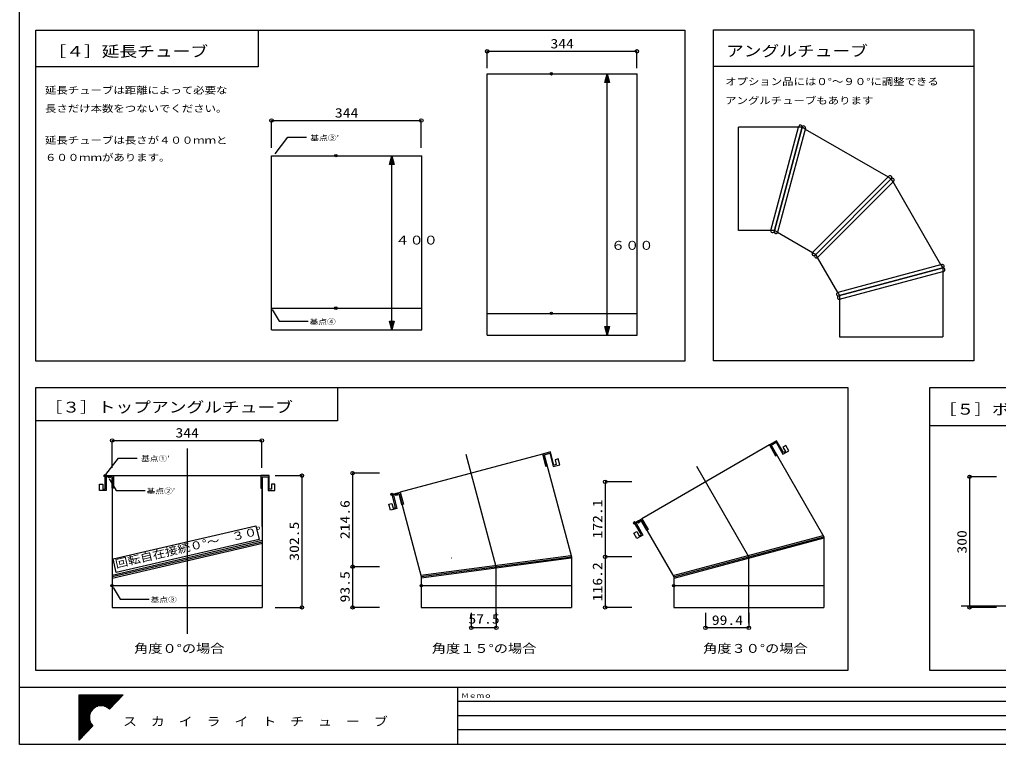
# Model space of a CAD drawing. Units: millimetres at full size. Extents: x -2254 to 2256, y -1415 to 1415.
# Drawn here: x -2254 to -5, y -1415 to 249 of the extents above; entities that cross this region are included whole.
import ezdxf
from ezdxf.enums import TextEntityAlignment as Align

# ---------------------------------------------------------------- set-up
doc = ezdxf.new("R2010")
doc.units = ezdxf.units.MM
doc.header["$LTSCALE"] = 11
doc.header["$PDMODE"] = 32
doc.header["$PDSIZE"] = 5.5
for name, color, linetype in [('0-3___', 6, 'Continuous'), ('2-E__0-2_用紙フォ__マット_1_1_', 134, 'Continuous'), ('F-F', 6, 'Continuous')]:
    doc.layers.add(name, color=color, linetype=linetype)
doc.styles.add('ＭＳ ゴシック', font='')
doc.styles.get('ＭＳ ゴシック').set_extended_font_data('MS Gothic')

msp = doc.modelspace()

# ---------------------------------------------------------------- linework, layer by layer
at = {"layer": '0-3___'}
for p, q in [((-1179.8, 137.55), (-1179.8, 176.29)), ((-1179.8, 176.11), (-835.8, 176.11)), ((-835.8, 137.55), (-835.8, 176.29)), ((-1179.8, -475.53), (-1179.8, 124.47)), ((-1179.8, 124.47), (-834.97, 124.47)), ((-903.8, -475.53), (-903.8, 124.47)), ((-834.97, -475.53), (-834.97, 124.47)), ((-1674.97, -45.49), (-1674.97, 17.4)), ((-1674.97, 17.22), (-1330.97, 17.22)), ((-1330.97, -45.49), (-1330.97, 17.4)), ((-1674.97, -463.53), (-1674.97, -63.53)), ((-1674.97, -63.53), (-1330.14, -63.53)), ((-1398.97, -463.53), (-1398.97, -63.53)), ((-1330.14, -463.53), (-1330.14, -63.53)), ((-1674.97, -413.53), (-1330.14, -413.53)), ((-1179.8, -425.53), (-834.97, -425.53)), ((-1674.97, -463.53), (-1330.14, -463.53)), ((-1179.8, -475.53), (-834.97, -475.53)), ((-2041.17, -779.95), (-2041.17, -717.06)), ((-2041.17, -717.24), (-1697.17, -717.24)), ((-1697.17, -779.95), (-1697.17, -717.06)), ((-1868.75, -735.53), (-1868.75, -1161.53)), ((-531.61, -727.65), (-824.61, -896.82)), ((-1052.87, -748.6), (-1379.67, -836.16)), ((-578.75, -984.33), (-698.46, -776.98)), ((-2037.92, -797.99), (-1699.59, -797.99)), ((-1666.75, -797.99), (-1605.07, -797.99)), ((-1605.25, -797.99), (-1605.25, -1100.53)), ((-1427.22, -792.43), (-1488.9, -792.43)), ((-1488.72, -792.43), (-1488.72, -1007.03)), ((-10.19, -800.53), (-71.87, -800.53)), ((-71.69, -800.53), (-71.69, -1100.53)), ((-847.22, -812.23), (-908.9, -812.23)), ((-908.72, -812.23), (-908.72, -984.33)), ((-847.28, -984.33), (-908.97, -984.33)), ((-847.28, -984.33), (-908.9, -984.33)), ((-908.79, -984.33), (-908.79, -1100.53)), ((-578.75, -1136.53), (-578.75, -984.33)), ((-1427.28, -1007.03), (-1488.97, -1007.03)), ((-1427.22, -1007.03), (-1488.9, -1007.03)), ((-1488.79, -1007.03), (-1488.79, -1100.53)), ((-1666.75, -1100.53), (-1605.07, -1100.53)), ((-1427.28, -1100.53), (-1488.97, -1100.53)), ((-847.28, -1100.53), (-908.97, -1100.53)), ((-10.19, -1100.53), (-71.87, -1100.53)), ((-1216.25, -1112.96), (-1216.25, -1147.45)), ((-1158.75, -1112.96), (-1158.75, -1147.45)), ((-678.15, -1112.96), (-678.15, -1147.45)), ((-578.75, -1112.96), (-578.75, -1147.45)), ((-1158.75, -1147.27), (-1216.25, -1147.27)), ((-578.75, -1147.27), (-678.15, -1147.27)), ((-1247.56, -1315.86), (161.3, -1315.86)), ((-1246.31, -1348.26), (161.3, -1348.26)), ((-1247.56, -1380.67), (161.3, -1380.67))]:
    msp.add_line(p, q, dxfattribs=at)
at = {"layer": '0-3___', "color": 3}
for p, q in [((20.15, -1097.74), (-91.34, -1097.74)), ((-2183.7, -1283.45), (1821.3, -1283.45)), ((-1247.7, -1283.45), (-1247.7, -1413.07))]:
    msp.add_line(p, q, dxfattribs=at)
msp.add_lwpolyline([(-2253.7, 1415), (1821.3, 1415), (1821.3, -1415), (-2253.7, -1415)], close=True, dxfattribs=at)
at = {"layer": '0-3___'}
for points in [[(-660.13, 225.41), (-61.54, 225.41), (-61.54, -534.59), (-660.13, -534.59)], [(-660.13, 225.41), (-61.54, 225.41), (-61.54, 141.41), (-660.13, 141.41)], [(-2216.34, 224.47), (-725.94, 224.47), (-725.94, -535.53), (-2216.34, -535.53)], [(-2216.34, 224.47), (-1705.34, 224.47), (-1705.34, 140.47), (-2216.34, 140.47)], [(-903.8, 124.47), (-898.44, 104.47), (-909.16, 104.47)], [(-1398.97, -63.53), (-1393.61, -83.53), (-1404.33, -83.53)], [(-1398.97, -463.53), (-1404.33, -443.53), (-1393.61, -443.53)], [(-903.8, -475.53), (-909.16, -455.53), (-898.44, -455.53)], [(-2216.34, -595.53), (-351.34, -595.53), (-351.34, -1245.53), (-2216.34, -1245.53)], [(-2216.34, -595.53), (-1523.34, -595.53), (-1523.34, -672.53), (-2216.34, -672.53)], [(-163.34, -595.53), (1788.66, -595.53), (1788.66, -1245.53), (-163.34, -1245.53)], [(-163.34, -595.53), (538.66, -595.53), (538.66, -683.53), (-163.34, -683.53)], [(-2038.88, -989.15), (-1710.96, -913.06), (-1703.73, -944.23), (-2031.65, -1020.32)]]:
    msp.add_lwpolyline(points, close=True, dxfattribs=at)
for points in [[(-1666.6, -59.34), (-1637.84, -21.34), (-1594.85, -21.34)], [(-1673.29, -416.51), (-1657.71, -443.51), (-1590.72, -443.51)], [(-2055.37, -795.68), (-2026.61, -757.68), (-1983.63, -757.68)], [(-1158.75, -1137.53), (-1158.75, -1007.03), (-1227.74, -749.57)], [(-2047.69, -805.24), (-2032.1, -832.24), (-1965.12, -832.24)], [(-2038.44, -1054.53), (-2022.85, -1081.53), (-1955.87, -1081.53)]]:
    msp.add_lwpolyline(points, dxfattribs=at)
at = {"layer": '0-3___', "color": 134}
for points in [[(-515.91, -721.52), (-500.26, -748.63), (-486.79, -740.85), (-493.79, -728.72), (-500.3, -732.48), (-494.57, -742.41), (-499.36, -745.18), (-515.01, -718.07), (-531.61, -727.65), (-517.3, -752.44), (-514.48, -750.82), (-527.52, -728.23)], [(-1036.11, -746.74), (-1028.01, -776.97), (-1012.98, -772.95), (-1016.61, -759.42), (-1023.87, -761.37), (-1020.9, -772.44), (-1026.25, -773.87), (-1034.35, -743.64), (-1052.87, -748.6), (-1045.46, -776.25), (-1042.32, -775.41), (-1049.07, -750.21)], [(-2054.58, -800.53), (-2054.58, -831.83), (-2070.14, -831.83), (-2070.14, -817.83), (-2062.62, -817.83), (-2062.62, -829.29), (-2057.08, -829.29), (-2057.08, -797.99), (-2037.92, -797.99), (-2037.92, -826.61), (-2041.17, -826.61), (-2041.17, -800.53)], [(-1682.92, -800.53), (-1682.92, -831.83), (-1667.37, -831.83), (-1667.37, -817.83), (-1674.88, -817.83), (-1674.88, -829.29), (-1680.42, -829.29), (-1680.42, -797.99), (-1699.59, -797.99), (-1699.59, -826.61), (-1696.34, -826.61), (-1696.34, -800.53)], [(-1395.11, -842.93), (-1387.01, -873.16), (-1402.03, -877.19), (-1405.65, -863.67), (-1398.39, -861.72), (-1395.43, -872.79), (-1390.08, -871.36), (-1398.18, -841.13), (-1379.67, -836.16), (-1372.26, -863.81), (-1375.4, -864.65), (-1382.15, -839.46)], [(-837.78, -907.35), (-822.13, -934.46), (-835.6, -942.23), (-842.6, -930.11), (-836.09, -926.35), (-830.36, -936.28), (-825.56, -933.51), (-841.21, -906.4), (-824.61, -896.82), (-810.3, -921.61), (-813.11, -923.23), (-826.16, -900.64)]]:
    msp.add_lwpolyline(points, close=True, dxfattribs=at)
at = {"layer": '0-3___', "color": 3}
msp.add_lwpolyline([(-2253.7, -1283.45), (1821.3, -1283.45), (1821.3, -1413.07)], dxfattribs=at)
at = {"layer": '0-3___'}
for centre in [(-1179.8, 176.11), (-835.8, 176.11), (-1674.97, 17.22), (-1330.97, 17.22), (-2041.17, -717.24), (-1697.17, -717.24), (-1605.25, -797.99), (-1488.72, -792.43), (-908.72, -812.23), (-71.69, -800.53), (-908.79, -984.33), (-908.72, -984.33), (-1488.79, -1007.03), (-1488.72, -1007.03), (-1605.25, -1100.53), (-1488.79, -1100.53), (-908.79, -1100.53), (-71.69, -1100.53), (-1216.25, -1147.27), (-1158.75, -1147.27), (-678.15, -1147.27), (-578.75, -1147.27)]:
    msp.add_circle(centre, 4, dxfattribs=at)
for p in [(-1032.09, 124.47), (-1527.26, -63.53), (-1527.26, -413.53), (-1032.09, -425.53), (-2057.08, -797.99), (-2047.87, -800.53), (-1398.18, -841.13), (-1388.63, -841.2), (-841.21, -906.4), (-831.97, -904), (-2041.17, -1050.53), (-1331.17, -1050.53), (-751.17, -1050.53)]:
    msp.add_point(p, dxfattribs=at)
at = {"layer": '0-3___', "color": 4}
for points in [[(-903.8, 124.47), (-898.44, 104.47), (-909.16, 104.47)], [(-1398.97, -63.53), (-1393.61, -83.53), (-1404.33, -83.53)], [(-1398.97, -463.53), (-1404.33, -443.53), (-1393.61, -443.53)], [(-903.8, -475.53), (-909.16, -455.53), (-898.44, -455.53)]]:
    msp.add_solid(points, dxfattribs=at)
at = {"layer": '2-E__0-2_用紙フォ__マット_1_1_'}
for p, q in [((-2117.02, -1301.44), (-2015.75, -1301.44)), ((-2117.02, -1405.08), (-2117.02, -1301.44)), ((-2117.02, -1303.44), (-2017.71, -1303.44)), ((-2015.75, -1301.44), (-2047.52, -1333.95)), ((-2117.02, -1305.44), (-2019.66, -1305.44)), ((-2117.02, -1307.44), (-2021.62, -1307.44)), ((-2117.02, -1309.44), (-2023.57, -1309.44)), ((-2117.02, -1311.44), (-2025.52, -1311.44)), ((-2117.02, -1313.44), (-2027.48, -1313.44)), ((-2117.02, -1315.44), (-2029.43, -1315.44)), ((-2117.02, -1317.44), (-2031.39, -1317.44)), ((-2117.02, -1319.44), (-2033.34, -1319.44)), ((-2117.02, -1321.44), (-2035.3, -1321.44)), ((-2117.02, -1323.44), (-2037.25, -1323.44)), ((-2117.02, -1325.44), (-2039.2, -1325.44)), ((-2117.02, -1327.44), (-2074.26, -1327.44)), ((-2117.02, -1329.44), (-2079.09, -1329.44)), ((-2117.02, -1331.44), (-2082.28, -1331.44)), ((-2117.02, -1333.44), (-2084.71, -1333.44)), ((-2117.02, -1335.44), (-2086.66, -1335.44)), ((-2117.02, -1337.44), (-2088.26, -1337.44)), ((-2117.02, -1339.44), (-2089.57, -1339.44)), ((-2117.02, -1341.44), (-2090.65, -1341.44)), ((-2117.02, -1343.44), (-2091.53, -1343.44)), ((-2117.02, -1345.44), (-2092.22, -1345.44)), ((-2117.02, -1347.44), (-2092.74, -1347.44)), ((-2058.51, -1327.44), (-2041.16, -1327.44)), ((-2053.68, -1329.44), (-2043.11, -1329.44)), ((-2050.49, -1331.44), (-2045.07, -1331.44)), ((-2117.02, -1349.44), (-2093.11, -1349.44)), ((-2117.02, -1351.44), (-2093.32, -1351.44)), ((-2117.02, -1353.44), (-2093.38, -1353.44)), ((-2117.02, -1355.44), (-2093.29, -1355.44)), ((-2117.02, -1357.44), (-2093.05, -1357.44)), ((-2117.02, -1359.44), (-2092.66, -1359.44)), ((-2117.02, -1361.44), (-2092.11, -1361.44)), ((-2117.02, -1363.44), (-2091.39, -1363.44)), ((-2117.02, -1365.44), (-2090.47, -1365.44)), ((-2117.02, -1367.44), (-2089.35, -1367.44)), ((-2117.02, -1369.44), (-2087.99, -1369.44)), ((-2117.02, -1371.44), (-2086.34, -1371.44)), ((-2085.25, -1372.56), (-2117.02, -1405.08)), ((-2117.02, -1373.44), (-2086.11, -1373.44)), ((-2117.02, -1375.44), (-2088.06, -1375.44)), ((-2117.02, -1377.44), (-2090.01, -1377.44)), ((-2117.02, -1379.44), (-2091.97, -1379.44)), ((-2117.02, -1381.44), (-2093.92, -1381.44)), ((-2117.02, -1383.44), (-2095.88, -1383.44)), ((-2117.02, -1385.44), (-2097.83, -1385.44)), ((-2117.02, -1387.44), (-2099.78, -1387.44)), ((-2117.02, -1389.44), (-2101.74, -1389.44)), ((-2117.02, -1391.44), (-2103.69, -1391.44)), ((-2117.02, -1393.44), (-2105.65, -1393.44)), ((-2117.02, -1395.44), (-2107.6, -1395.44)), ((-2117.02, -1397.44), (-2109.56, -1397.44)), ((-2117.02, -1399.44), (-2111.51, -1399.44)), ((-2117.02, -1401.44), (-2113.46, -1401.44)), ((-2117.02, -1403.44), (-2115.42, -1403.44))]:
    msp.add_line(p, q, dxfattribs=at)
for start, end in [(45.66363, 224.51236), (224.51236, 225.66363)]:
    msp.add_arc((-2066.39, -1353.26), 26.99, start, end, dxfattribs=at)
at = {"layer": 'F-F'}
for p, q in [((-602.07, -235.24), (-602.07, 1.76)), ((-464.6, 1.76), (-602.07, 1.76)), ((-528.1, -235.24), (-464.6, 1.76)), ((-456.32, 1.76), (-519.82, -235.24)), ((-519.82, -235.24), (-456.32, 1.76)), ((-449.14, -2.38), (-456.32, 1.76)), ((-448.59, -0.31), (-512.65, -239.38)), ((-449.14, -2.38), (-258.67, -112.35)), ((-257.16, -110.83), (-432.17, -285.84)), ((-258.67, -112.35), (-251.5, -116.49)), ((-251.5, -116.49), (-424.99, -289.99)), ((-251.5, -116.49), (-424.99, -289.99)), ((-245.84, -122.15), (-420.85, -297.16)), ((-247.36, -123.66), (-251.5, -116.49)), ((-137.39, -314.14), (-247.36, -123.66)), ((-528.1, -235.24), (-602.07, -235.24)), ((-519.82, -235.24), (-528.1, -235.24)), ((-519.82, -235.24), (-520.38, -237.31)), ((-512.65, -239.38), (-432.17, -285.84)), ((-374.39, -377.64), (-420.85, -297.16)), ((-135.32, -313.58), (-374.39, -377.64)), ((-137.39, -314.14), (-133.25, -321.31)), ((-370.25, -384.81), (-133.25, -321.31)), ((-133.25, -321.31), (-370.25, -384.81)), ((-370.25, -393.09), (-133.25, -329.59)), ((-133.25, -329.59), (-133.25, -479.06)), ((-370.25, -384.81), (-372.32, -385.37)), ((-370.25, -384.81), (-370.25, -393.09)), ((-370.25, -393.09), (-370.25, -479.06)), ((-370.25, -479.06), (-133.25, -479.06)), ((-527.52, -728.23), (-406.34, -938.13)), ((-1049.07, -750.21), (-986.34, -984.33)), ((-2041.17, -800.53), (-2041.17, -944.68)), ((-2041.17, -800.53), (-2041.17, -1100.53)), ((-1696.34, -914.43), (-1696.34, -800.53)), ((-1696.34, -800.53), (-1696.34, -1100.53)), ((-1382.15, -839.46), (-1331.17, -1029.73)), ((-826.16, -900.64), (-751.17, -1030.53)), ((-752.51, -1027.4), (-408.08, -935.11)), ((-751.16, -1030.53), (-406.34, -938.13)), ((-406.34, -941.64), (-751.05, -1034.01)), ((-406.34, -938.13), (-406.34, -1100.53)), ((-1696.62, -947.12), (-2041.17, -1027.07)), ((-1696.34, -950.51), (-2041.17, -1030.53)), ((-1696.05, -953.92), (-2041.17, -1034.01)), ((-1774.86, -974.71), (-1774.8, -974.71)), ((-1332.05, -1026.44), (-987.67, -981.11)), ((-1331.17, -1029.73), (-986.34, -984.33)), ((-986.79, -987.81), (-1331.17, -1033.15)), ((-1261.22, -987.38), (-1261.27, -987.4)), ((-986.34, -984.33), (-986.34, -1100.53)), ((-1331.17, -1029.73), (-1331.17, -1100.53)), ((-751.17, -1030.53), (-751.17, -1100.53)), ((-671.07, -1012.23), (-671.11, -1012.26)), ((-2041.17, -1050.53), (-1696.34, -1050.53)), ((-1331.17, -1050.53), (-986.34, -1050.53)), ((-751.17, -1050.53), (-406.34, -1050.53)), ((-2041.17, -1100.53), (-1696.34, -1100.53)), ((-1331.17, -1100.53), (-986.34, -1100.53)), ((-751.17, -1100.53), (-406.34, -1100.53))]:
    msp.add_line(p, q, dxfattribs=at)
for points in [[(-456.32, 1.76), (-464.6, 1.76), (-464.04, 3.83)], [(-512.65, -239.38), (-519.82, -235.24), (-520.38, -237.31)], [(-432.17, -285.84), (-424.99, -289.99), (-426.51, -291.5)], [(-420.85, -297.16), (-424.99, -289.99), (-426.51, -291.5)], [(-133.25, -321.31), (-133.25, -329.59), (-131.18, -329.04)], [(-374.39, -377.64), (-370.25, -384.81), (-372.32, -385.37)]]:
    msp.add_lwpolyline(points, dxfattribs=at)
for centre, start, end in [((-460.18, 2.8), 345, 165), ((-452.45, 0.73), 345, 165), ((-254.33, -113.66), 315, 135), ((-248.67, -119.32), 315, 135), ((-524.24, -236.27), 165, 345), ((-516.51, -238.34), 165, 345), ((-429.34, -288.67), 135, 315), ((-423.68, -294.33), 135, 315), ((-134.28, -317.44), 285, 105), ((-132.21, -325.17), 285, 105), ((-373.35, -381.5), 105, 285), ((-371.28, -389.23), 105, 285)]:
    msp.add_arc(centre, 4, start, end, dxfattribs=at)

# ---------------------------------------------------------------- texts
at = {"layer": '0-3___', "style": 'ＭＳ ゴシック', "width": 1.2}
for s, height, p in [('344', 21.99, (-1034.27, 176.2)), ('［４］延長チューブ', 24.89, (-2187.34, 156.08)), ('アングルチューブ', 24.89, (-631.13, 157.02)), ('344', 21.99, (-1529.44, 17.31)), ('基点③’', 11.94, (-1585.85, -32.11)), ('４００', 19.9, (-1390.62, -273.47)), ('６００', 19.9, (-895.45, -285.47)), ('基点④', 11.94, (-1587.72, -454.28)), ('［３］トップアングルチューブ', 24.89, (-2196.34, -660.64)), ('［５］ボトムアングルチューブ', 24.89, (-142.34, -665.53)), ('344', 21.99, (-1895.64, -717.15)), ('基点①’', 11.94, (-1974.63, -768.46)), ('基点②’', 11.94, (-1962.12, -843.01)), ('基点③', 11.94, (-1952.87, -1092.3)), ('57.5', 21.99, (-1222.8, -1144.35)), ('99.4', 21.99, (-663.75, -1147.18)), ('角度０°の場合', 19.9, (-1990.64, -1210.81)), ('角度１５°の場合', 19.9, (-1306.81, -1210.81)), ('角度３０°の場合', 19.9, (-683.63, -1210.81)), ('ス\u3000カ\u3000イ\u3000ラ\u3000イ\u3000ト\u3000チ\u3000ュ\u3000ー\u3000ブ', 19.56, (-2016.32, -1378.15))]:
    msp.add_text(s, height=height, dxfattribs=at).set_placement(p, align=Align.BOTTOM_LEFT)
at = {"layer": '0-3___', "color": 134, "style": 'ＭＳ ゴシック', "width": 1.2}
for s, height, p in [('オプション品には０°～９０°に調整できる', 16, (-633.13, 93.76)), ('延長チューブは距離によって必要な', 16, (-2195.34, 73.84)), ('アングルチューブもあります', 16, (-633.13, 50.2)), ('長さだけ本数をつないでください。', 16, (-2195.34, 31.84)), ('延長チューブは長さが４００ｍｍと', 16, (-2195.34, -40.92)), ('６００ｍｍがあります。', 16, (-2195.34, -80.56)), ('Ｍｅｍｏ', 10.38, (-1239.21, -1311.28))]:
    msp.add_text(s, height=height, dxfattribs=at).set_placement(p, align=Align.BOTTOM_LEFT)
at = {"layer": '0-3___', "style": 'ＭＳ ゴシック', "width": 1.2}
for s, height, rotation, p in [('214.6', 21.99, 90, (-1488.81, -943.85)), ('172.1', 21.99, 90, (-908.81, -942.4)), ('回転自在接続０°～\u3000３０°', 17.91, 13.065, (-2030.4, -1015.24)), ('302.5', 21.99, 90, (-1605.34, -993.38)), ('300', 21.99, 90, (-71.78, -977)), ('116.2', 21.99, 90, (-908.88, -1086.55)), ('93.5', 21.99, 90, (-1488.88, -1089.07))]:
    msp.add_text(s, height=height, rotation=rotation, dxfattribs=at).set_placement(p, align=Align.BOTTOM_LEFT)

doc.saveas('drawing.dxf')
